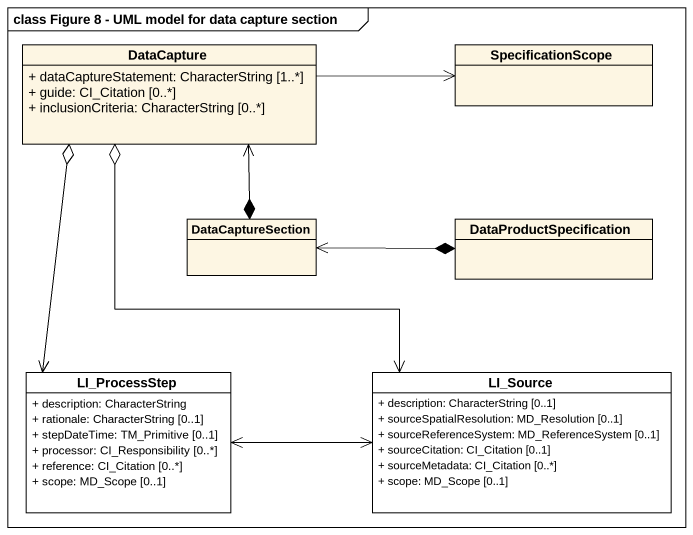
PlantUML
@startuml
mainframe class Figure 8 - UML model for data capture section
hide circle
hide empty members
skinparam classAttributeIconSize 0
class DataCapture {
  + dataCaptureStatement: CharacterString [1..*]
  + guide: CI_Citation [0..*]
  + inclusionCriteria: CharacterString [0..*]
}
class SpecificationScope
class DataCaptureSection
class DataProductSpecification
class LI_ProcessStep #FFFFFF {
  + description: CharacterString
  + rationale: CharacterString [0..1]
  + stepDateTime: TM_Primitive [0..1]
  + processor: CI_Responsibility [0..*]
  + reference: CI_Citation [0..*]
  + scope: MD_Scope [0..1]
}
class LI_Source #FFFFFF {
  + description: CharacterString [0..1]
  + sourceSpatialResolution: MD_Resolution [0..1]
  + sourceReferenceSystem: MD_ReferenceSystem [0..1]
  + sourceCitation: CI_Citation [0..1]
  + sourceMetadata: CI_Citation [0..*]
  + scope: MD_Scope [0..1]
}
DataCapture -right-> SpecificationScope
DataCapture o--> LI_ProcessStep
DataCapture o--> LI_Source
DataCaptureSection *-up-> DataCapture
DataCaptureSection <-right-* DataProductSpecification
LI_Source <-left-> LI_ProcessStep
@enduml
